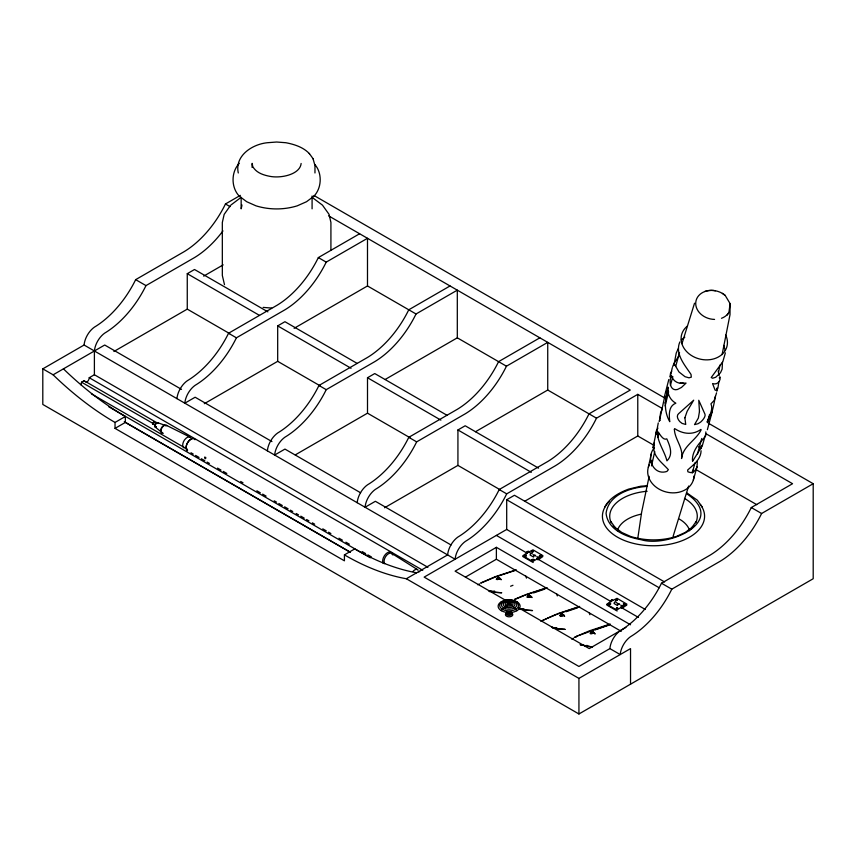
<?xml version="1.0" encoding="UTF-8"?>
<svg xmlns="http://www.w3.org/2000/svg" width="856" height="856" viewBox="0 0 856 856"><rect width="100%" height="100%" fill="white"/><g stroke="black" fill="none" stroke-linecap="round" stroke-linejoin="round"><path stroke-width="1.28" d="M722.378 293.362L725.203 295.438L730.104 303.623L729.997 314.719L722.1 354.598M538.167 559.364L538.082 557.534M716.879 391.267L717.018 388.025L716.558 390.4L715.113 390.165L712.545 383.574C716.975 385.179 720.613 381.551 720.153 377.1M708.158 419.365L708.051 421.623L709.549 414.497M654.455 447.859C645.552 457.008 653.053 476.043 666.92 471.431L668.365 469.687C662.255 462.615 651.405 455.617 654.241 444.542L652.978 447.881L656.509 430.686L657.932 428.096M499.776 579.17L499.315 577.928L497.272 576.784L501.231 579.758C497.828 573.82 493.591 582.508 499.851 578.517M527.885 597.327L530.11 597.242L530.688 596.322L528.099 594.588L532.068 597.563C531.137 595.551 527.66 594.332 527.189 597.242M593.69 633.397L593.229 632.156L591.186 631.011L595.155 633.986C591.753 628.047 587.505 636.736 593.775 632.745M718.88 381.519L717.895 388.164L716.547 390.4M526.975 552.816L528.537 551.735M622.045 606.005L622.826 606.283A1.166 0.674 -60 0 0 621.691 606.294A1.166 0.674 -60 0 0 621.349 607.899A1.166 0.674 -60 0 0 622.601 607.332M301.13 163.475C300.114 174.303 281.474 178.54 270.089 176.379C263.145 175.063 256.137 172.751 252.702 166.439C252.627 166.674 251.782 158.542 252.113 167.476M622.847 606.497L622.74 607.054M538.905 559.075L537.975 558.561L537.258 559.182M152.636 423.666L152.668 423.88A1.209 0.696 -60 0 1 153.278 422.318A1.209 0.696 -60 0 1 154.251 422.479M537.611 558.915L610.735 601.426M612.543 600.431L611.516 600.281A1.166 0.674 -60 0 0 610.949 601.789M701.246 448.598L701.695 445.409L700.101 448.662L698.742 446.607M637.774 538.445L641.658 512.134L649.148 476.3M727.129 315.083L728.927 312.44L730.104 303.623M693.349 479.959L697.019 466.862L697.319 461.106M658.264 422.918L656.178 434.238L656.509 430.686M722.453 362.142L722.143 369.118L720.495 372.724L715.712 377.261L712.62 378.245L711.229 377.517L722.838 361.671L725.374 352.833M525.381 555.672L524.707 555.715L525.381 555.448C524.856 557.406 523.658 553.907 526.023 554.977C527.21 556.593 524.428 555.683 525.573 555.041M526.14 555.79L525.509 555.458L526.151 555.49M609.279 604.571L608.68 603.962L609.344 603.929C614.426 604.133 604.111 602.528 609.814 604.475C611.184 601.693 606.947 604.668 609.408 604.571M715.445 396.178C713.733 405.081 712.181 415.085 707.12 422.222C708.597 416.423 713.701 409.971 710.94 403.829L714.193 400.448L716.568 392.818M705.398 435.105L702.241 445.89L692.558 461.32C691.541 452.91 697.715 444.671 702.958 439.342L705.708 435.683L705.858 431.895M701.085 450.759C700.85 459.479 693.424 464.755 687.635 470.04L687.882 471.817L690.492 472.576C693.745 472.469 696.131 469.794 697.019 466.862M496.352 579.437L498.085 577.565M527.317 596.9L528.922 595.359M561.483 614.159C556.978 618.118 563.387 611.13 564.628 616.363L560.659 613.388L563.248 615.122L562.66 616.031L560.445 616.117M590.276 633.654L591.999 631.782M496.405 579.148L499.829 578.87L498.62 577.597M499.562 578.196L499.005 577.779M530.688 596.322L529.457 595.402M530.399 596.001L529.843 595.583M530.613 596.974L527.243 596.942M559.803 615.742L563.227 615.475L562.018 614.201M562.959 614.801L562.403 614.373M590.33 633.365L593.754 633.098L592.545 631.824M593.486 632.423L592.93 631.995M718.666 371.643L719.982 365.084M648.334 467.258L651.255 454.151M651.512 465.878L654.765 451.54M658.018 437.202L658.895 433.297M665.101 405.926L668.632 391.781M241.884 205.654L241.157 208.832L241.157 197.297L230.778 205.14M526.975 552.013L527.863 552.548M664.181 397.548L668.803 379.508M719.34 378.063L719.639 376.961M707.366 429.733L712.331 411.137M688.62 486.048L673.083 536.423M692.172 473.186L695.019 462.893M697.512 453.894L701.77 438.454M670.387 385.446L672.848 376.587M675.662 366.464L679.525 352.533M681.975 343.673L694.537 303.195M152.721 423.453L154.101 422.361A1.102 0.631 -60 0 0 152.753 423.955M537.643 558.733L538.221 557.909M622.226 607.781L622.034 607.129L621.221 607.6L621.884 606.658M665.444 398.543L668.14 390.486M664.716 396.617L659.452 420.735L660.639 412.528L662.319 408.858M672.655 366.743L673.426 364.763M672.27 367.738L670.184 377.175L670.398 373.751L671.692 371.258M679.867 341.929C674.667 353.806 684.864 365.127 691.027 374.436L691.295 377.154L688.973 377.817L685.035 376.704L678.99 371.964L674.614 364.463L673.918 365.287L676.229 353.079L678.401 348.349M653.31 444.97L654.348 442.777M309.487 153.738C303.356 147.2 294.453 144.375 285.904 142.727L276.627 142.021L267.339 142.727C252.445 144.204 234.533 155.589 238.278 172.976M666.225 392.433L667.338 390.497M606.861 605.053L617.165 611.002M673.811 363.768L679.161 355.401M241.478 205.312L241.831 204.745M622.462 607.268L621.852 607.792M230.136 205.932L224.176 214.364L222.325 222.474L222.335 275.514L224.497 284.663M314.12 195.992C321.867 187.721 322.316 173.051 314.837 164.491M604.636 507.212C609.483 497.903 619.059 492.714 628.497 489.151L640.759 486.219L647.125 485.737M691.841 527.553L696.26 521.39M659.067 421.302L660.04 420.307M501.338 610.702A10.989 6.345 0 0 1 506.271 600.088A10.989 6.345 0 0 1 519.731 607.867A10.989 6.345 0 0 1 501.338 610.702C504.997 605.984 510.476 601.008 516.885 601.736M622.847 607.311L622.023 606.872M681.226 339.928L684.8 337.157M531.908 551.2L532.486 551.617M532.293 551.724L531.63 551.071L533.47 551.05L532.593 551.981L533.02 551.007M532.186 551.917L533.02 551.232M533.16 551.617L532.593 551.425M615.935 599.842L616.513 600.035M616.267 600.206C614.201 598.612 619.958 600.431 615.625 600.163C618.021 597.638 616.363 602.25 616.983 599.478M616.149 600.388L616.983 599.714M616.63 600.067L617.187 600.024L616.149 600.163M526.964 552.238L527.767 552.698M538.959 558.893L538.05 558.39M239.306 163.346C231.013 171.906 231.002 187.325 239.124 195.992M313.703 196.356L306.534 201.716L297.192 205.857C283.85 209.945 269.394 209.945 256.051 205.857L246.71 201.716L239.541 196.356M692.343 527.103L685.217 532.464L676.304 536.487C661.506 541.013 645.488 541.013 630.701 536.487L621.788 532.464L614.662 527.103M528.484 551.681A1.166 0.674 -60 0 0 527.97 551.542L527.542 551.799A1.166 0.674 -60 0 0 526.986 553.308M522.898 556.582L533.192 562.52M537.996 559.749L538.264 559.578A1.455 0.845 -60 0 0 538.51 559.321M621.959 608.231L626.795 605.096M611.644 601.105L610.917 601.554L611.74 600.901M708.137 423.057L813.2 483.715L813.2 578.731L578.934 713.979L42.8 404.449L42.8 368.85L84.081 345.022A16.414 9.48 -60 0 1 94.395 327.153A76.43 44.127 -60 0 0 135.665 279.645L184.201 251.632A76.612 44.234 -60 0 0 225.47 203.963L240.376 195.361M427.925 567.303L94.395 374.746L94.395 350.981A16.414 9.48 -60 0 1 104.71 333.112A76.43 44.127 -60 0 0 145.991 285.604L194.515 257.581A76.612 44.234 -60 0 0 222.967 230.917M113.891 351.495L187.261 309.123L187.261 273.685L194.515 269.501L267.896 311.862M203.685 276.124L223.181 264.868M42.8 368.85L53.115 374.81L104.71 345.022L181.536 389.373M80.764 384.719A3.649 2.108 -60 0 0 81.513 382.183L84.081 380.706L158.189 423.495M85.985 382.471A3.649 2.108 -60 0 0 89.238 377.721L94.395 374.746M176.946 398.639A16.414 9.48 -60 0 1 187.261 380.77A76.43 44.127 -60 0 0 228.541 333.262L277.066 305.25A76.612 44.234 -60 0 0 318.346 257.581L359.616 233.752M271.951 441.578L195.136 397.227L184.821 403.187A16.414 9.48 -60 0 1 195.136 385.318A76.43 44.127 -60 0 0 236.417 337.81L284.941 309.797A76.612 44.234 -60 0 0 326.211 262.129L367.492 238.3L367.492 285.958L294.111 328.33M204.306 403.7L277.686 361.328L277.686 325.89L284.941 321.706L357.177 363.415M416.658 572.782A264.451 152.678 60 0 1 354.737 548.921L344.422 554.881L344.422 560.819L115.036 428.375L115.036 422.436L125.351 416.487A272.722 157.451 60 0 1 63.44 368.85M115.036 428.375L125.351 422.425L350.125 552.195M450.042 285.958L408.761 309.797A76.612 44.234 -60 0 1 367.492 357.455L318.967 385.468A76.43 44.127 -60 0 1 277.686 432.976A16.414 9.48 -60 0 0 267.372 450.845M360.622 492.778L284.952 449.09L274.637 455.039A16.414 9.48 -60 0 1 284.952 437.17A76.43 44.127 -60 0 0 326.232 389.662L374.757 361.649A76.612 44.234 -60 0 0 416.027 313.981L457.307 290.152L457.307 337.82L385.072 379.518M295.267 454.889L367.502 413.18L367.502 377.742L374.757 373.558L446.982 415.267M539.858 337.82L498.577 361.649A76.612 44.234 -60 0 1 457.307 409.307L408.783 437.32A76.43 44.127 -60 0 1 367.502 484.828A16.414 9.48 -60 0 0 357.187 502.707M451.048 544.983L375.377 501.295L365.063 507.255A16.414 9.48 -60 0 1 375.377 489.375A76.43 44.127 -60 0 0 416.658 441.867L465.183 413.855A76.612 44.234 -60 0 0 506.452 366.197L547.733 342.368L547.733 390.026L475.497 431.724M384.547 507.758L457.928 465.397L457.928 429.958L465.183 425.774L538.563 468.136M84.081 345.022L455.103 559.236A16.414 9.48 -60 0 1 465.429 541.366A76.43 44.127 -60 0 0 506.699 493.859L555.223 465.846A76.612 44.234 -60 0 0 596.504 418.177L637.774 394.349L662.03 408.355M344.422 554.881A264.451 152.678 60 0 0 406.333 578.742L447.613 554.913A16.414 9.48 -60 0 1 457.928 537.033A76.43 44.127 -60 0 0 499.209 489.536L547.733 461.512A76.612 44.234 -60 0 0 589.003 413.855L630.284 390.026L328.661 215.883M645.317 609.472L506.699 529.447L506.699 499.744L514.445 495.271L664.609 581.962M524.814 501.199L637.774 435.982L653.952 445.313M506.699 529.447L424.148 577.115L578.934 666.471L609.889 648.602A16.414 9.48 -60 0 1 620.204 630.733A76.43 44.127 -60 0 0 661.485 583.225L710.009 555.202A76.612 44.234 -60 0 0 751.29 507.544L792.56 483.715L705.933 433.692M630.53 624.773L496.384 547.326L455.103 571.155L505.992 600.527M465.429 577.115L496.384 559.236L621.274 631.343M526.964 552.89L527.778 552.42M539.74 555.565L540.297 556.122M539.783 556.079C542.511 556.197 536.969 555.779 540.799 555.298C542.33 555.908 540.008 557.074 539.441 556.122C542.768 553.468 539.687 558.176 540.297 555.886M537.258 559.118L538.167 558.593M609.889 648.602L620.204 654.562A16.414 9.48 -60 0 1 630.53 636.682A76.43 44.127 -60 0 0 671.8 589.174L720.335 561.162A76.612 44.234 -60 0 0 761.605 513.504L813.2 483.715M623.703 604.047L624.259 604.486M623.746 604.561C624.516 604.989 625.041 604.4 623.232 604.165C623.607 603.245 626.036 603.78 625.03 604.732C620.664 604.229 627.255 603.844 624.259 604.368M623.842 604.839L624.859 604.026M625.939 627.416L589.249 648.602L518.715 607.878M406.333 578.742L578.934 678.391L630.53 648.602L630.53 684.19M539.398 558.925L542.79 556.582M540.842 621.263L557.491 613.731L579.683 606.401M575.585 636.982L577.907 635.837M542.094 620.76L544.352 619.648M480.879 582.893L495.549 576.58L516.286 569.807M574.793 637.121L589.474 630.808L610.2 624.024M545.058 619.359L546.524 618.685M480.954 583.043L495.581 576.912M574.868 637.271L577.051 636.308M153.278 424.244L153.481 424.159A1.102 0.631 -60 0 1 152.86 424.137L152.668 423.88A1.209 0.696 -60 0 0 153.417 424.202M538.381 557.845L537.45 558.69L538.06 559.417A1.166 0.674 -60 0 1 537.354 558.412A1.166 0.674 -60 0 1 538.788 557.62M499.315 577.928L497.261 577.115L498.952 578.078M530.142 595.733L528.099 594.92L529.789 595.872M593.229 632.156L591.175 631.332L592.866 632.295M514.82 599.414L523.872 595.712M547.38 618.214L556.432 614.512M579.041 635.377L609.023 624.73M514.756 599.211L526.387 594.385L547.123 587.601M510.583 586.232L512.969 585.29M477.637 584.734L479.67 583.931M573.584 638.159L571.626 639.036M525.006 595.252L526.419 594.717M557.566 614.052L578.495 607.107M533.641 592.898L544.898 589.046M566.191 611.687L577.458 607.846M595.466 629.738L609.237 625.041M496.801 576.516L515.098 570.503M527.638 594.321L544.716 588.714M616.866 607.995C619.616 610.745 616.095 604.807 616.63 608.969C620.482 607.771 613.688 608.167 617.358 608.777M532.774 559.546L533.128 560.113M532.443 560.027L533.844 559.813L532.486 560.327M533.267 560.327C528.965 559.086 536.787 559.161 533.395 560.306M616.459 608.798L617.807 608.52M501.338 601.736C507.758 601.008 513.236 605.984 516.885 610.702M489.461 591.635L494.64 591.089M520.298 609.44L524.182 609.023M552.858 628.24L556.742 627.822M584.68 645.724L587.259 645.445M647.361 486.369C630.872 487.449 608.616 494.329 606.069 513.29C607.899 530.185 626.71 537.14 641.23 539.729C667.252 547.915 728.188 522.149 687.036 493.923M683.195 383.146L686.063 383.092L681.494 387.426L677.545 389.469C669.745 391.609 668.729 380.417 671.564 375.677C672.87 380.931 677.834 384.012 683.195 383.146L680.188 383.06M501.691 592.759L495.367 592.309L488.615 590.683L495.217 592.288L501.509 592.759M532.528 610.563L526.205 610.114L519.453 608.488M565.088 629.363L558.765 628.914L552.002 627.277L558.615 628.893L564.907 629.353M532.346 610.553L526.055 610.093L519.389 608.466M525.498 555.533L526.14 555.565M609.461 604.004L610.125 603.962L609.461 604.229M608.691 604.111L609.344 604.154M498.031 577.853L498.567 577.896M528.858 595.658L529.404 595.701M561.418 614.458L561.964 614.501M591.945 632.081L592.48 632.124M580.272 644.739L592.352 647.029M263.102 307.4L271.705 308.064M580.229 644.728L592.523 647.05M622.505 606.305L621.574 606.754L621.691 607.803M532.186 551.681C535.492 550.098 529.308 552.12 533.224 551.553M615.871 599.671L617.187 600.024M157.943 422.768L165.422 425.475M686.566 492.724L697.308 500.172L702.369 507.212M166.396 425.314L190.182 437.191M312.065 197.308L322.466 205.14L329.068 214.364L330.919 222.474L330.919 250.027M560.659 613.709L562.338 614.672M314.056 195.532L664.267 397.73M695.532 469.323L756.758 504.666M225.47 203.963L230.061 206.617M318.346 257.581L326.211 262.129M367.492 285.958L416.027 313.981M457.307 337.82L506.452 366.197M547.733 390.026L596.504 418.177M751.29 507.544L761.605 513.504M187.261 273.685L259.496 315.393M277.686 325.89L351.067 368.262M367.502 377.742L440.883 420.114M457.928 429.958L531.309 472.319M187.261 309.123L229.686 333.615M277.686 361.328L320.112 385.821M367.502 413.18L409.928 437.673M457.928 465.397L500.353 489.889M135.665 279.645L145.991 285.604M228.541 333.262L236.417 337.81M318.967 385.468L326.232 389.662M408.783 437.32L416.658 441.867M499.209 489.536L506.699 493.859M661.485 583.225L671.8 589.174M506.699 499.744L659.173 587.772M540.842 556.325L539.74 555.79M531.041 553.361L528.783 552.056L532.967 549.841L542.907 555.63L539.077 558.005L536.776 556.678M533.32 554.677L535.621 556.004A1.455 0.845 -60 0 0 534.647 555.319A1.455 0.845 -60 0 0 533.566 557.063L530.11 555.073A1.455 0.845 -60 0 1 531.202 553.318A1.455 0.845 -60 0 1 532.165 554.014M618.439 603.822L616.138 602.496A1.455 0.845 -60 0 0 615.164 601.8A1.455 0.845 -60 0 0 614.084 603.544L617.529 605.545A1.455 0.845 -60 0 1 618.62 603.79A1.455 0.845 -60 0 1 619.594 604.486M620.739 605.149L623.05 606.487L626.881 604.143L616.994 598.323L612.746 600.538A1.455 0.845 -60 0 0 611.773 599.842A1.455 0.845 -60 0 0 610.692 601.597L606.754 604.24L616.641 609.932L620.985 607.535A1.455 0.845 -60 0 1 621.991 605.845A1.455 0.845 -60 0 1 623.04 606.283A1.455 0.845 -60 0 1 622.226 608.049M496.384 535.407L526.419 552.751M622.291 608.102L638.458 617.433M89.238 377.721L422.768 570.289M81.513 382.183L153.32 423.634M91.41 393.856L187.528 449.346M190.952 452.738L193.263 454.076M195.575 455.403L199.041 457.404M201.363 458.741L204.83 460.742M207.141 462.08L209.453 463.417M217.552 468.093L221.019 470.094M223.33 471.431L226.797 473.432M240.675 481.447L242.986 482.773M256.864 490.788L260.331 492.789M262.642 494.126L266.12 496.127M274.209 500.803L276.52 502.14M278.831 503.478L282.309 505.479M284.62 506.816L288.087 508.817M290.398 510.155L292.709 511.481M296.176 513.493L298.498 514.82M300.809 516.157L304.276 518.158M306.587 519.496L308.898 520.833M312.365 522.834L314.687 524.172M322.776 528.848L326.243 530.848M328.554 532.186L330.876 533.513M338.965 538.189L342.432 540.19M345.899 542.201L349.376 544.202M362.088 551.542L365.565 553.543M367.877 554.881L371.344 556.882M108.584 406.664L370.316 557.77M124.27 421.676L350.104 552.056M391.706 553.383L417.493 569.615A5.489 3.167 -60 0 1 418.103 570.192M155.396 427.187L161.538 432.205M313.029 158.681L314.965 165.518L314.965 172.976M610.745 521.39L615.164 527.553M309.262 153.427L313.285 159.023M617.015 608.456L617.358 609.012M533.042 559.974L533.395 560.53M616.737 608.028L617.09 608.584M611.366 601.415L611.933 600.024A1.166 0.674 -60 0 1 612.447 600.163L612.511 600.302M723.78 345.385L725.192 350.446M719.147 375.42L718.195 371.237M589.185 612.629L589.859 614.715M556.625 593.829L557.299 595.915M525.787 576.035L526.461 578.121M637.774 394.349L637.774 435.982M578.934 678.391L578.934 713.979M496.384 547.326L496.384 559.236M312.087 196.013L312.087 208.832M125.351 416.487L125.351 422.425M684.458 498.395A43.784 25.273 0 0 1 695.789 522.802M693.948 525.937A43.784 25.273 0 0 1 691.413 528.901M615.592 528.901A43.784 25.273 0 0 1 613.057 525.937M611.216 522.802A43.784 25.273 0 0 1 647.157 491.258M617.347 530.752A36.605 21.133 0 0 1 641.422 514.114M679.386 519.111A36.605 21.133 0 0 1 689.658 530.752M115.036 422.436A272.722 157.451 60 0 1 53.115 374.81M84.166 381.423A3.649 2.108 -60 0 1 84.081 380.706M183.976 447.934A6.206 3.585 -60 0 1 184.404 440.091A6.206 3.585 -60 0 1 190.877 437.833M163.314 433.264A4.515 2.6 -60 0 1 161.613 428.439A4.515 2.6 -60 0 1 166.899 425.785M162.105 432.387A3.884 2.247 -60 0 1 161.538 427.722A3.884 2.247 -60 0 1 165.861 425.881M156.209 427.262A2.547 1.477 -60 0 1 155.396 424.244A2.547 1.477 -60 0 1 158.414 423.431M156.252 427.016A2.279 1.316 -60 0 1 155.396 424.587A2.279 1.316 -60 0 1 158.071 423.239M156.113 426.941A2.279 1.316 -60 0 1 155.257 424.501A2.279 1.316 -60 0 1 157.932 423.164M194.194 438.989A6.655 3.841 -60 0 1 194.943 439.684M187.539 450.513A6.655 3.841 -60 0 1 186.79 444.382A6.655 3.841 -60 0 1 192.086 438.796M383.295 563.515A6.88 3.97 -60 0 1 385.639 554.164A6.88 3.97 -60 0 1 392.198 554.11M187.485 450.738A6.88 3.97 -60 0 1 187.956 442.028A6.88 3.97 -60 0 1 195.136 439.535M384.654 563.697A6.334 3.659 -60 0 1 386.816 555.073A6.334 3.659 -60 0 1 392.861 555.03M155.343 426.727A2.279 1.316 -60 0 1 155.161 423.741A2.279 1.316 -60 0 1 157.707 423.271M412.881 571.573A5.382 3.103 -60 0 1 417.493 569.615M418.734 571.968A5.596 3.231 -60 0 1 419.772 571.53M510.732 611.794A2.29 1.316 0 0 1 510.872 613.581A2.29 1.316 0 0 1 507.801 613.806A2.29 1.316 0 0 1 507.137 612.072M510.529 612.329A2.825 1.626 0 0 1 511.428 614.672A2.825 1.626 0 0 1 507.298 614.993A2.825 1.626 0 0 1 507.116 612.586M510.957 612.832A3.681 2.129 0 0 1 511.942 616.042A3.681 2.129 0 0 1 506.292 616.042A3.681 2.129 0 0 1 507.276 612.832M510.7 611.526A2.236 1.295 0 0 1 509.695 611.858M507.993 611.73A2.236 1.295 0 0 1 507.533 611.526M511.203 611.676A2.087 1.209 0 0 1 509.117 612.875A2.087 1.209 0 0 1 507.02 611.676M528.73 552.398A1.455 0.845 -60 0 0 527.949 551.307A1.455 0.845 -60 0 0 526.729 553.115L522.791 555.758L532.667 561.45L537.022 559.064A1.455 0.845 -60 0 1 538.37 557.213A1.455 0.845 -60 0 1 538.916 558.69M728.927 312.44A17.644 14.295 14 0 1 721.49 318.293M714.557 319.416A17.644 14.295 14 0 1 696.72 298.723A17.644 14.295 14 0 1 725.192 295.416M704.745 291.5A17.826 14.456 14.2 0 1 715.466 290.751M693.991 476.043A23.39 18.96 14.1 0 1 666.203 491.997A23.39 18.96 14.1 0 1 649.308 464.787M650.507 462.775A23.39 18.96 14.1 0 1 652.486 460.421M693.05 470.019A23.39 18.96 14.1 0 1 693.606 472.02M725.695 335.049A23.422 18.982 14.1 0 1 716.023 358.108A23.422 18.982 14.1 0 1 686.127 351.035A23.422 18.982 14.1 0 1 687.475 325.997M700.315 504.473A51.071 29.489 0 0 1 650.635 545.711A51.071 29.489 0 0 1 609.269 501.52M684.886 417.803L685.731 424.458L682.114 423.42L679.803 421.612A9.919 5.66 31.3 0 1 678.573 413.726L693.702 400.18L687.154 411.265L684.886 417.803M657.312 431.938C657.44 442.402 664.524 451.037 666.942 460.86C673.512 454.483 669.906 445.826 666.803 438.85C662.191 441.354 657.964 429.605 657.312 431.938M665.668 399.955C664.812 407.424 665.925 415.149 669.756 421.698C669.05 415.096 668.301 406.086 675.855 403.187C670.098 400.073 666.952 393.557 668.065 387.126L665.668 399.955M532.122 559.824C533.823 562.05 534.69 558.005 532.122 559.824M699.47 411.49L698.357 418.049L694.537 424.619L698.068 423.72L700.732 422.008A9.919 4.055 -37.9 0 0 704.97 414.218L698.764 400.276L699.47 411.49M674.368 429.166C674.635 439.299 683.741 447.795 681.537 458.559C683.002 445.955 696.142 440.262 701.171 429.798L700.893 429.445C692.793 435.255 682.895 434.056 675.052 428.813L674.368 429.166M204.616 457.318C204.851 461.01 207.291 456.43 204.616 457.318M524.503 555.287C525.638 557.652 527.446 553.736 524.503 555.287M665.454 403.55L665.262 402.684L665.454 403.55M506.153 607.214A5.917 3.413 0 0 0 515.034 604.261A5.917 3.413 0 0 0 506.153 601.308A5.917 3.413 0 0 0 506.153 607.214M507.116 605.877A4.002 2.311 0 0 0 513.108 603.887A4.002 2.311 0 0 0 507.116 601.886A4.002 2.311 0 0 0 507.116 605.877M505.243 608.648A7.736 4.473 0 0 0 516.853 604.785A7.736 4.473 0 0 0 505.243 600.912A7.736 4.473 0 0 0 505.243 608.648M507.694 604.475A2.012 1.166 0 0 0 511.064 603.951A2.012 1.166 0 0 0 508.592 602.528A2.012 1.166 0 0 0 507.694 604.475M502.44 609.29A9.437 5.446 0 0 0 518.233 606.851A9.437 5.446 0 0 0 506.666 600.174A9.437 5.446 0 0 0 502.44 609.29"/></g></svg>
